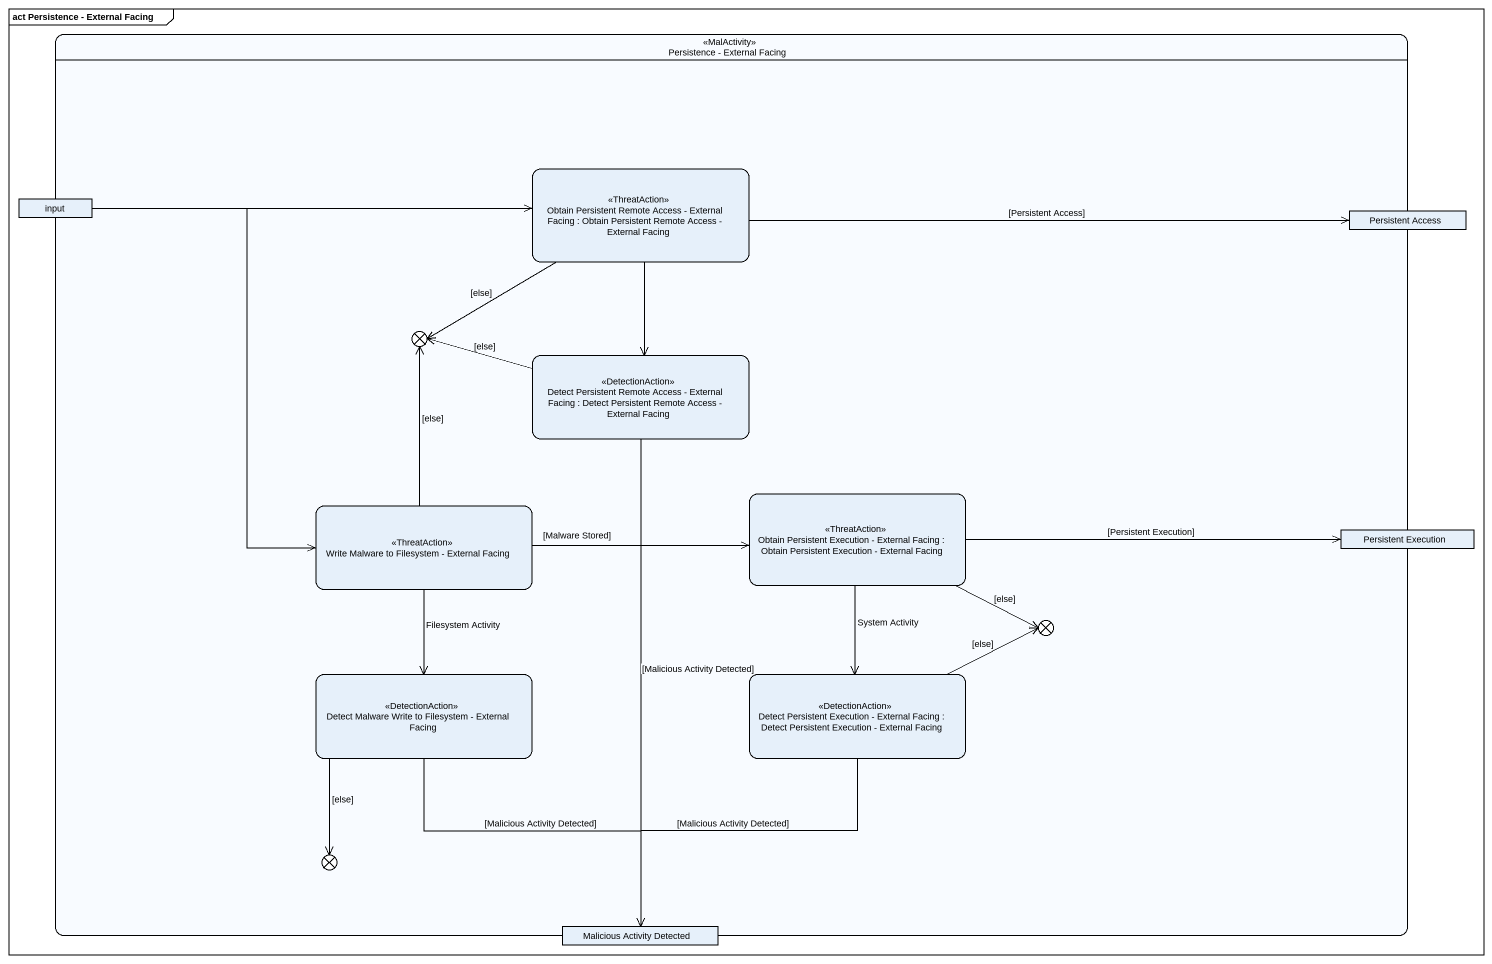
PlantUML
@startuml
mainframe act Persistence - External Facing
hide empty description
state "Persistence - External Facing" as Persistence_External_Facing <<MalActivity>> {
  state input <<object>>
  state "Obtain Persistent Remote Access - External Facing : Obtain Persistent Remote Access - External Facing" as Obtain_Persistent_Remote <<ThreatAction>>
  state "Persistent Access" as Persistent_Access <<object>>
  state flowfinal1 <<end>>
  state "Detect Persistent Remote Access - External Facing : Detect Persistent Remote Access - External Facing" as Detect_Persistent_Remote <<DetectionAction>>
  state "Write Malware to Filesystem - External Facing" as Write_Malware_to_Filesystem <<ThreatAction>>
  state "Obtain Persistent Execution - External Facing : Obtain Persistent Execution - External Facing" as Obtain_Persistent_Execution <<ThreatAction>>
  state "Persistent Execution" as Persistent_Execution <<object>>
  state flowfinal2 <<end>>
  state "Detect Malware Write to Filesystem - External Facing" as Detect_Malware_Write_to <<DetectionAction>>
  state "Detect Persistent Execution - External Facing : Detect Persistent Execution - External Facing" as Detect_Persistent_Execution <<DetectionAction>>
  state flowfinal3 <<end>>
  state "Malicious Activity Detected" as Malicious_Activity_Detected <<object>>
}
input -right-> Obtain_Persistent_Remote
input --> Write_Malware_to_Filesystem
Obtain_Persistent_Remote -right-> Persistent_Access : [Persistent Access]
Obtain_Persistent_Remote -left-> flowfinal1 : [else]
Obtain_Persistent_Remote --> Detect_Persistent_Remote
Detect_Persistent_Remote -left-> flowfinal1 : [else]
Detect_Persistent_Remote --> Malicious_Activity_Detected : [Malicious Activity Detected]
Write_Malware_to_Filesystem -up-> flowfinal1 : [else]
Write_Malware_to_Filesystem -right-> Obtain_Persistent_Execution : [Malware Stored]
Write_Malware_to_Filesystem --> Detect_Malware_Write_to : Filesystem Activity
Obtain_Persistent_Execution -right-> Persistent_Execution : [Persistent Execution]
Obtain_Persistent_Execution -right-> flowfinal2 : [else]
Obtain_Persistent_Execution --> Detect_Persistent_Execution : System Activity
Detect_Malware_Write_to --> flowfinal3 : [else]
Detect_Malware_Write_to --> Malicious_Activity_Detected : [Malicious Activity Detected]
Detect_Persistent_Execution -right-> flowfinal2 : [else]
Detect_Persistent_Execution --> Malicious_Activity_Detected : [Malicious Activity Detected]
@enduml
